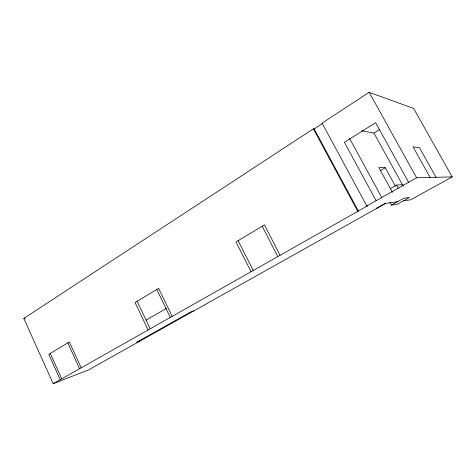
<?xml version="1.0" encoding="UTF-8"?>
<svg xmlns="http://www.w3.org/2000/svg" width="476" height="476" viewBox="0 0 476 476"><rect width="100%" height="100%" fill="white"/><g stroke="black" fill="none" stroke-linecap="round" stroke-linejoin="round"><path stroke-width="0.71" d="M385.596 203.43L88.423 369.959L53.181 383.692L23.8 318.42L313.392 128.812L314.196 128.936L322.234 123.683M403.475 200.842L410.734 199.789L452.2 176.882L413.608 108.433L369.144 92.308L322.068 123.129L366.835 205.959L367.502 205.864L53.181 383.692M361.653 130.781L373.934 133.048L379.604 129.531M379.973 170.836L385.274 167.719L395.443 186.211M145.983 320.187L166.517 308.341M390.391 188.585L396.573 185.063L402.517 184.706L403.22 185.985M366.835 205.959L416.607 177.756L452.2 176.882M391.397 205.132L403.815 198.224L409.55 197.469L397.46 204.18L391.397 205.132L390.04 202.645M140.343 340.87L136.785 342.185L190.525 312.036L193.821 310.899M23.8 318.42L25.24 318.051M377.087 208.196L376.504 208.292L385.036 203.508L397.573 201.693M385.274 167.719L378.86 167.54L392.444 192.328M436.046 177.274L419.529 147.78L413.019 146.816L430.114 177.423M369.144 92.308L416.607 177.756M408.592 182.296L375.629 122.695L344.404 142.294L376.129 200.694M373.934 133.048L403.231 186.181M396.573 185.063L398.299 188.193M349.61 138.498L381.847 197.659M314.196 128.936L358.363 211.041M313.392 128.812L357.672 211.154M280.019 255.154L264.442 224.892L235.983 241.969L250.983 271.606M262.205 226.237L277.734 256.451M238.119 240.683L253.167 270.368M172.139 316.284L158.645 288.379L135.041 302.54L148.09 329.916M156.788 289.491L170.253 317.355M137.118 301.296L150.208 328.714M81.188 367.823L69.341 341.964L48.748 354.317L60.226 379.705M67.788 342.893L79.599 368.721M50.242 353.424L61.749 378.842"/></g></svg>
